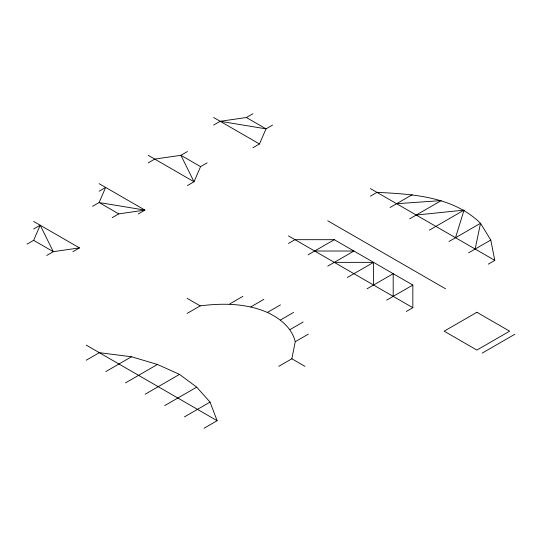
<?xml version="1.0" encoding="UTF-8"?>
<svg xmlns="http://www.w3.org/2000/svg" width="542" height="542" viewBox="0 0 542 542"><rect width="100%" height="100%" fill="white"/><g stroke="black" fill="none" stroke-linecap="round" stroke-linejoin="round"><path stroke-width="0.81" d="M278.751 366.338L291.84 358.777L295.248 341.69C291.765 327.592 279.95 318.364 267.375 312.436C246.149 303.235 222.789 303.012 200.201 305.871L187.112 313.432M475.151 249.056L480.524 223.284C453.322 196.583 412.936 194.056 376.968 192.369L370.423 196.15M455.517 237.721L464.013 210.14L416.242 215.045M27.1 244.117L33.645 240.343L40.189 225.221L53.285 251.678L79.464 247.897L33.645 221.441M207.105 162.871L200.56 166.645L194.016 181.766L187.471 185.54M252.924 147.749L259.469 143.976L266.02 128.854L272.565 125.08M33.645 229.002L40.189 225.221M99.105 191.211L105.649 187.43L99.105 202.545L92.56 206.326M148.196 162.871L154.741 159.091L180.926 155.31L187.471 151.53M213.65 125.08L220.201 121.3L246.38 117.519L252.924 113.739M46.734 255.458L53.285 251.678L33.645 240.343M112.194 217.667L118.739 213.887L144.924 210.106L99.105 183.65M72.919 251.678L79.464 247.897M138.379 213.887L144.924 210.106L99.105 202.545L118.739 213.887M86.212 360.234L99.301 352.679L131.51 356.758L157.431 364.468L179.524 374.387L196.699 387.144L210.052 402.11L217.125 420.7L204.036 428.261M288.466 243.466L295.011 239.686L334.285 239.686L412.835 285.038L412.835 307.707L406.29 311.487M105.846 371.575L131.51 356.758M308.1 254.801L334.285 239.686M390.057 207.484L412.232 194.686M229.794 303.899L242.884 296.345M250.79 306.894L263.879 299.34M125.487 382.909L157.431 364.468M327.741 266.142L353.926 251.021L314.651 251.021M409.698 218.826L441.249 200.608L396.602 203.704M267.375 312.436L280.465 304.882M145.12 394.251L179.524 374.387M347.375 277.477L373.56 262.362L373.56 285.038M429.332 230.16L464.013 210.14M280.465 319.997L293.554 312.436M290.065 329.57L303.154 322.016M164.761 405.585L196.699 387.144M367.015 288.811L393.194 273.696L393.194 296.372M448.972 241.495L480.524 223.284L490.781 240.031L494.792 260.39L488.247 264.171M295.248 341.69L308.344 334.136M184.395 416.92L210.052 402.11M386.649 300.153L412.835 285.038M468.606 252.836L490.781 240.031M482.17 353.127L514.9 334.231M334.285 262.362L373.56 262.362M220.201 121.3L266.02 128.854L246.38 117.519M370.423 188.589L494.792 260.39M213.65 117.519L259.469 143.976M327.741 220.79L445.565 288.811M200.56 166.645L180.926 155.31L194.016 181.766L148.196 155.31M288.466 235.905L412.835 307.707M187.112 298.31L200.201 305.871M291.84 358.777L304.929 366.338M86.212 345.118L217.125 420.7M476.892 312.287L444.162 331.182L476.892 350.078L509.622 331.182L476.892 312.287"/></g></svg>
